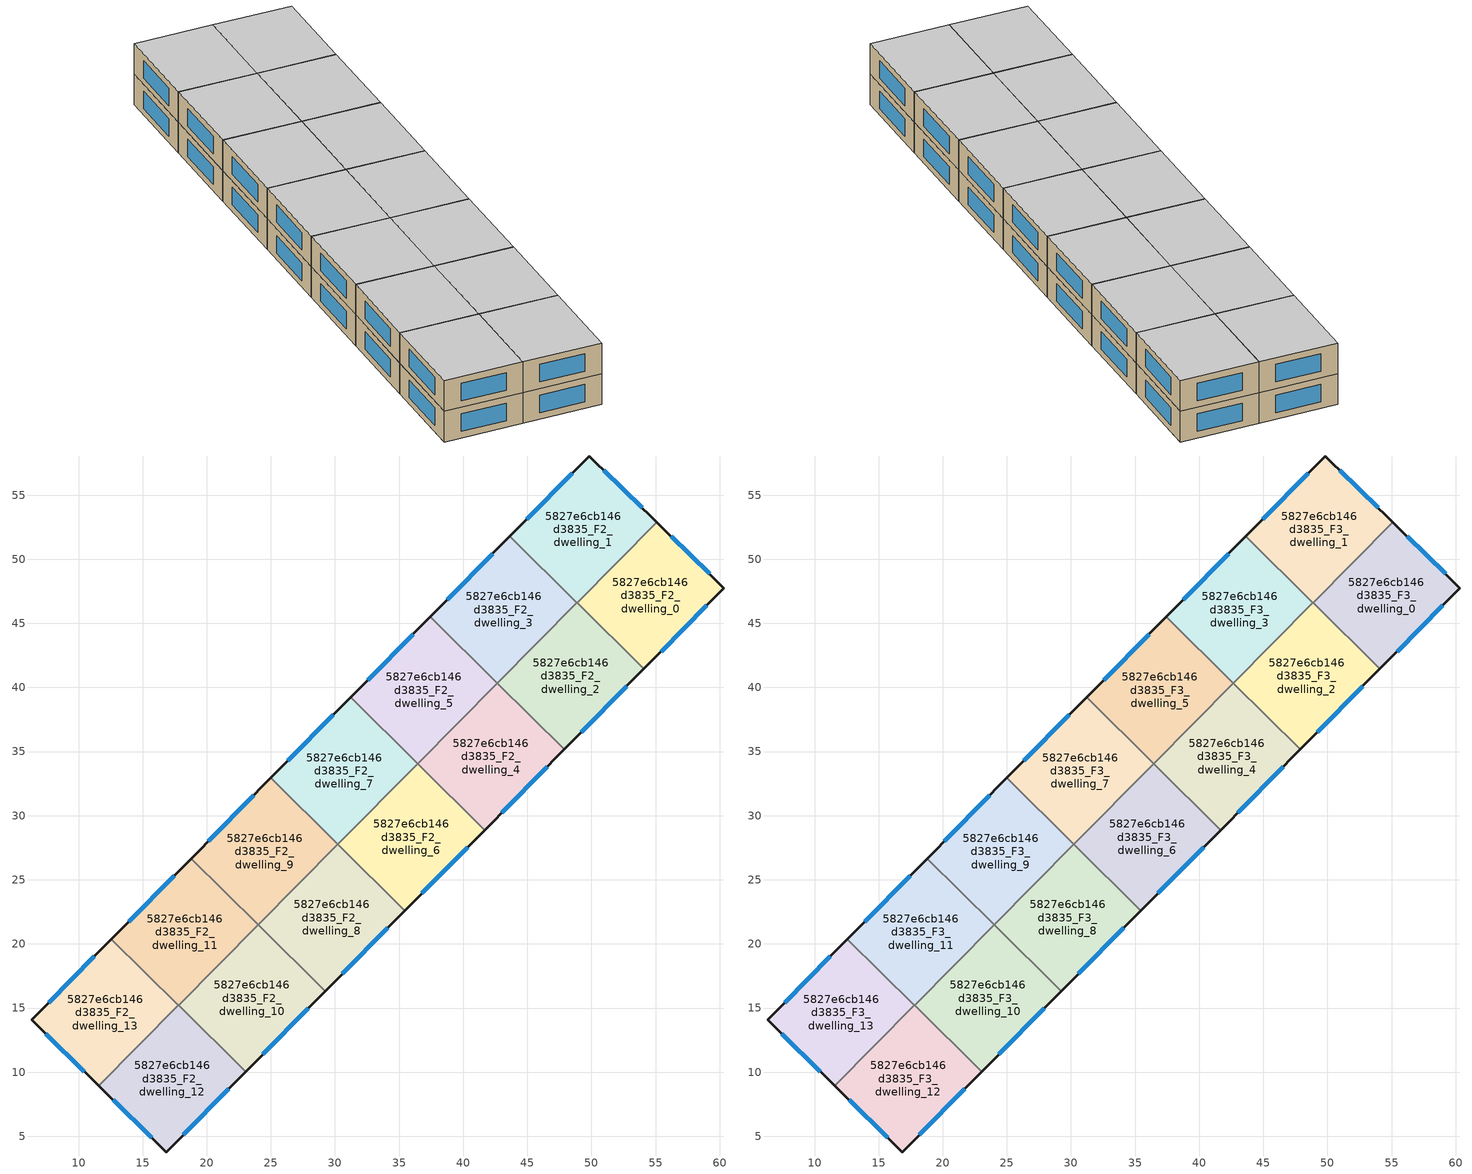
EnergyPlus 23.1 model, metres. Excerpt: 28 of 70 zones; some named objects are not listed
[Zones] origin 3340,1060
5827e6cb146d3835_F2_dwelling_0
 floor to 5827e6cb146d3835_F1_dwelling_0 (EU_floor_Construction): 60.33,47.75 54.09,41.45 48.88,46.61 55.09,52.89 z6
 wall outside (EU_wall_Construction): 54.09,41.45 60.33,47.75 55.09,52.89 z6:9
 wall to 5827e6cb146d3835_F2_dwelling_1 (EU_wall_Construction): 55.09,52.89 48.88,46.61 z6:9
 wall to 5827e6cb146d3835_F2_dwelling_2 (EU_wall_Construction): 48.88,46.61 54.09,41.45 z6:9
 window (EU_Window_Construction): 59.21,48.85 56.22,51.79 / 55.43,42.8 59,46.4 z6.64:8.36
5827e6cb146d3835_F2_dwelling_1
 floor to 5827e6cb146d3835_F1_dwelling_1 (EU_floor_Construction): 55.09,52.89 48.88,46.61 43.64,51.79 49.84,58.05 z6
 wall outside (EU_wall_Construction): 55.09,52.89 49.84,58.05 43.64,51.79 z6:9
 wall to 5827e6cb146d3835_F2_dwelling_3 (EU_wall_Construction): 43.64,51.79 48.87,46.62 z6:9
 wall to 5827e6cb146d3835_F2_dwelling_2 (EU_wall_Construction): 48.87,46.62 48.88,46.61 z6:9
 window (EU_Window_Construction): 53.97,54 50.97,56.94 / 48.51,56.71 44.97,53.13 z6.64:8.36
5827e6cb146d3835_F2_dwelling_10
 floor to 5827e6cb146d3835_F1_dwelling_10 (EU_floor_Construction): 29.24,16.32 23.03,10.04 17.8,15.21 24.01,21.49 z6
 wall outside (EU_wall_Construction): 23.03,10.04 29.24,16.32 z6:9
 wall to 5827e6cb146d3835_F2_dwelling_11 (EU_wall_Construction): 24.01,21.49 17.8,15.21 z6:9
 wall to 5827e6cb146d3835_F2_dwelling_8 (EU_wall_Construction): 29.24,16.32 24.01,21.49 z6:9
 wall to 5827e6cb146d3835_F2_dwelling_12 (EU_wall_Construction): 17.8,15.21 23.03,10.04 z6:9
 window (EU_Window_Construction): 24.36,11.38 27.91,14.97 z6.64:8.36
5827e6cb146d3835_F2_dwelling_11
 floor to 5827e6cb146d3835_F1_dwelling_11 (EU_floor_Construction): 24.01,21.49 17.8,15.21 12.57,20.38 18.78,26.66 z6
 wall outside (EU_wall_Construction): 18.78,26.66 12.57,20.38 z6:9
 wall to 5827e6cb146d3835_F2_dwelling_9 (EU_wall_Construction): 24.01,21.49 18.78,26.66 z6:9
 wall to 5827e6cb146d3835_F2_dwelling_13 (EU_wall_Construction): 12.57,20.38 17.79,15.22 z6:9
 wall to 5827e6cb146d3835_F2_dwelling_12 (EU_wall_Construction): 17.79,15.22 17.8,15.21 z6:9
 window (EU_Window_Construction): 17.45,25.32 13.9,21.73 z6.64:8.36
5827e6cb146d3835_F2_dwelling_12
 floor to 5827e6cb146d3835_F1_dwelling_12 (EU_floor_Construction): 23.03,10.04 16.83,3.78 11.58,8.94 17.79,15.22 z6
 wall outside (EU_wall_Construction): 11.58,8.94 16.83,3.78 23.03,10.04 z6:9
 wall to 5827e6cb146d3835_F2_dwelling_13 (EU_wall_Construction): 17.79,15.22 11.58,8.94 z6:9
 window (EU_Window_Construction): 18.16,5.12 21.7,8.7 / 12.7,7.83 15.7,4.88 z6.64:8.36
5827e6cb146d3835_F2_dwelling_13
 floor to 5827e6cb146d3835_F1_dwelling_13 (EU_floor_Construction): 17.79,15.22 11.58,8.94 6.34,14.08 12.57,20.38 z6
 wall outside (EU_wall_Construction): 12.57,20.38 6.34,14.08 11.58,8.94 z6:9
 window (EU_Window_Construction): 7.46,12.98 10.46,10.04 / 11.24,19.03 7.67,15.43 z6.64:8.36
5827e6cb146d3835_F2_dwelling_2
 floor to 5827e6cb146d3835_F1_dwelling_2 (EU_floor_Construction): 54.09,41.45 47.88,35.17 42.66,40.33 48.87,46.62 z6
 wall outside (EU_wall_Construction): 47.88,35.17 54.09,41.45 z6:9
 wall to 5827e6cb146d3835_F2_dwelling_3 (EU_wall_Construction): 48.87,46.62 42.66,40.33 z6:9
 wall to 5827e6cb146d3835_F2_dwelling_4 (EU_wall_Construction): 42.66,40.33 47.88,35.17 z6:9
 window (EU_Window_Construction): 49.21,36.51 52.76,40.1 z6.64:8.36
5827e6cb146d3835_F2_dwelling_3
 floor to 5827e6cb146d3835_F1_dwelling_3 (EU_floor_Construction): 48.87,46.62 42.66,40.33 37.43,45.5 43.64,51.79 z6
 wall outside (EU_wall_Construction): 43.64,51.79 37.43,45.5 z6:9
 wall to 5827e6cb146d3835_F2_dwelling_5 (EU_wall_Construction): 37.43,45.5 42.65,40.34 z6:9
 window (EU_Window_Construction): 42.31,50.44 38.76,46.85 z6.64:8.36
5827e6cb146d3835_F2_dwelling_4
 floor to 5827e6cb146d3835_F1_dwelling_4 (EU_floor_Construction): 47.88,35.17 41.67,28.88 36.44,34.05 42.65,40.33 z6
 wall outside (EU_wall_Construction): 41.67,28.88 47.88,35.17 z6:9
 wall to 5827e6cb146d3835_F2_dwelling_6 (EU_wall_Construction): 36.44,34.05 41.67,28.88 z6:9
 wall to 5827e6cb146d3835_F2_dwelling_5 (EU_wall_Construction): 42.65,40.33 36.44,34.05 z6:9
 window (EU_Window_Construction): 43,30.23 46.55,33.82 z6.64:8.36
5827e6cb146d3835_F2_dwelling_5
 floor to 5827e6cb146d3835_F1_dwelling_5 (EU_floor_Construction): 42.65,40.33 36.44,34.05 31.21,39.22 37.43,45.5 z6
 wall outside (EU_wall_Construction): 37.43,45.5 31.21,39.22 z6:9
 wall to 5827e6cb146d3835_F2_dwelling_7 (EU_wall_Construction): 31.21,39.22 36.44,34.05 z6:9
 window (EU_Window_Construction): 36.1,44.16 32.54,40.57 z6.64:8.36
5827e6cb146d3835_F2_dwelling_6
 floor to 5827e6cb146d3835_F1_dwelling_6 (EU_floor_Construction): 41.67,28.88 35.45,22.6 30.22,27.77 36.44,34.05 z6
 wall outside (EU_wall_Construction): 35.45,22.6 41.67,28.88 z6:9
 wall to 5827e6cb146d3835_F2_dwelling_7 (EU_wall_Construction): 36.44,34.05 30.22,27.77 z6:9
 wall to 5827e6cb146d3835_F2_dwelling_8 (EU_wall_Construction): 30.22,27.77 35.45,22.6 z6:9
 window (EU_Window_Construction): 36.78,23.95 40.34,27.54 z6.64:8.36
5827e6cb146d3835_F2_dwelling_7
 floor to 5827e6cb146d3835_F1_dwelling_7 (EU_floor_Construction): 36.44,34.05 30.22,27.77 25,32.94 31.21,39.22 z6
 wall outside (EU_wall_Construction): 31.21,39.22 25,32.94 z6:9
 wall to 5827e6cb146d3835_F2_dwelling_9 (EU_wall_Construction): 25,32.94 30.22,27.77 z6:9
 window (EU_Window_Construction): 29.88,37.88 26.33,34.29 z6.64:8.36
5827e6cb146d3835_F2_dwelling_8
 floor to 5827e6cb146d3835_F1_dwelling_8 (EU_floor_Construction): 35.45,22.6 29.24,16.32 24.01,21.49 30.22,27.77 z6
 wall outside (EU_wall_Construction): 29.24,16.32 35.45,22.6 z6:9
 wall to 5827e6cb146d3835_F2_dwelling_9 (EU_wall_Construction): 30.22,27.77 24.01,21.49 z6:9
 window (EU_Window_Construction): 30.57,17.67 34.12,21.26 z6.64:8.36
5827e6cb146d3835_F2_dwelling_9
 floor to 5827e6cb146d3835_F1_dwelling_9 (EU_floor_Construction): 30.22,27.77 24.01,21.49 18.78,26.66 25,32.94 z6
 wall outside (EU_wall_Construction): 25,32.94 18.78,26.66 z6:9
 window (EU_Window_Construction): 23.67,31.6 20.11,28.01 z6.64:8.36
5827e6cb146d3835_F3_dwelling_0
 floor to 5827e6cb146d3835_F2_dwelling_0 (EU_floor_Construction): 60.33,47.75 54.09,41.45 48.88,46.61 55.09,52.89 z9
 wall outside (EU_wall_Construction): 54.09,41.45 60.33,47.75 55.09,52.89 z9:12
 wall to 5827e6cb146d3835_F3_dwelling_1 (EU_wall_Construction): 55.09,52.89 48.88,46.61 z9:12
 wall to 5827e6cb146d3835_F3_dwelling_2 (EU_wall_Construction): 48.88,46.61 54.09,41.45 z9:12
 window (EU_Window_Construction): 59.21,48.85 56.22,51.79 / 55.43,42.8 59,46.4 z9.64:11.36
 ceiling to 5827e6cb146d3835_F4_dwelling_0 (EU_floor_Construction): 54.09,41.45 60.33,47.75 55.09,52.89 48.88,46.61 z12
5827e6cb146d3835_F3_dwelling_1
 floor to 5827e6cb146d3835_F2_dwelling_1 (EU_floor_Construction): 55.09,52.89 48.88,46.61 43.64,51.79 49.84,58.05 z9
 wall outside (EU_wall_Construction): 55.09,52.89 49.84,58.05 43.64,51.79 z9:12
 wall to 5827e6cb146d3835_F3_dwelling_3 (EU_wall_Construction): 43.64,51.79 48.87,46.62 z9:12
 wall to 5827e6cb146d3835_F3_dwelling_2 (EU_wall_Construction): 48.87,46.62 48.88,46.61 z9:12
 window (EU_Window_Construction): 53.97,54 50.97,56.94 / 48.51,56.71 44.97,53.13 z9.64:11.36
 ceiling to 5827e6cb146d3835_F4_dwelling_1 (EU_floor_Construction): 48.88,46.61 55.09,52.89 49.84,58.05 43.64,51.79 z12
5827e6cb146d3835_F3_dwelling_10
 floor to 5827e6cb146d3835_F2_dwelling_10 (EU_floor_Construction): 29.24,16.32 23.03,10.04 17.8,15.21 24.01,21.49 z9
 wall outside (EU_wall_Construction): 23.03,10.04 29.24,16.32 z9:12
 wall to 5827e6cb146d3835_F3_dwelling_11 (EU_wall_Construction): 24.01,21.49 17.8,15.21 z9:12
 wall to 5827e6cb146d3835_F3_dwelling_8 (EU_wall_Construction): 29.24,16.32 24.01,21.49 z9:12
 wall to 5827e6cb146d3835_F3_dwelling_12 (EU_wall_Construction): 17.8,15.21 23.03,10.04 z9:12
 window (EU_Window_Construction): 24.36,11.38 27.91,14.97 z9.64:11.36
 ceiling to 5827e6cb146d3835_F4_dwelling_10 (EU_floor_Construction): 23.03,10.04 29.24,16.32 24.01,21.49 17.8,15.21 z12
5827e6cb146d3835_F3_dwelling_11
 floor to 5827e6cb146d3835_F2_dwelling_11 (EU_floor_Construction): 24.01,21.49 17.8,15.21 12.57,20.38 18.78,26.66 z9
 wall outside (EU_wall_Construction): 18.78,26.66 12.57,20.38 z9:12
 wall to 5827e6cb146d3835_F3_dwelling_9 (EU_wall_Construction): 24.01,21.49 18.78,26.66 z9:12
 wall to 5827e6cb146d3835_F3_dwelling_13 (EU_wall_Construction): 12.57,20.38 17.79,15.22 z9:12
 wall to 5827e6cb146d3835_F3_dwelling_12 (EU_wall_Construction): 17.79,15.22 17.8,15.21 z9:12
 window (EU_Window_Construction): 17.45,25.32 13.9,21.73 z9.64:11.36
 ceiling to 5827e6cb146d3835_F4_dwelling_11 (EU_floor_Construction): 17.8,15.21 24.01,21.49 18.78,26.66 12.57,20.38 z12
5827e6cb146d3835_F3_dwelling_12
 floor to 5827e6cb146d3835_F2_dwelling_12 (EU_floor_Construction): 23.03,10.04 16.83,3.78 11.58,8.94 17.79,15.22 z9
 wall outside (EU_wall_Construction): 11.58,8.94 16.83,3.78 23.03,10.04 z9:12
 wall to 5827e6cb146d3835_F3_dwelling_13 (EU_wall_Construction): 17.79,15.22 11.58,8.94 z9:12
 window (EU_Window_Construction): 18.16,5.12 21.7,8.7 / 12.7,7.83 15.7,4.88 z9.64:11.36
 ceiling to 5827e6cb146d3835_F4_dwelling_12 (EU_floor_Construction): 16.83,3.78 23.03,10.04 17.79,15.22 11.58,8.94 z12
5827e6cb146d3835_F3_dwelling_13
 floor to 5827e6cb146d3835_F2_dwelling_13 (EU_floor_Construction): 17.79,15.22 11.58,8.94 6.34,14.08 12.57,20.38 z9
 wall outside (EU_wall_Construction): 12.57,20.38 6.34,14.08 11.58,8.94 z9:12
 window (EU_Window_Construction): 7.46,12.98 10.46,10.04 / 11.24,19.03 7.67,15.43 z9.64:11.36
 ceiling to 5827e6cb146d3835_F4_dwelling_13 (EU_floor_Construction): 11.58,8.94 17.79,15.22 12.57,20.38 6.34,14.08 z12
5827e6cb146d3835_F3_dwelling_2
 floor to 5827e6cb146d3835_F2_dwelling_2 (EU_floor_Construction): 54.09,41.45 47.88,35.17 42.66,40.33 48.87,46.62 z9
 wall outside (EU_wall_Construction): 47.88,35.17 54.09,41.45 z9:12
 wall to 5827e6cb146d3835_F3_dwelling_3 (EU_wall_Construction): 48.87,46.62 42.66,40.33 z9:12
 wall to 5827e6cb146d3835_F3_dwelling_4 (EU_wall_Construction): 42.66,40.33 47.88,35.17 z9:12
 window (EU_Window_Construction): 49.21,36.51 52.76,40.1 z9.64:11.36
 ceiling to 5827e6cb146d3835_F4_dwelling_2 (EU_floor_Construction): 47.88,35.17 54.09,41.45 48.87,46.62 42.66,40.33 z12
5827e6cb146d3835_F3_dwelling_3
 floor to 5827e6cb146d3835_F2_dwelling_3 (EU_floor_Construction): 48.87,46.62 42.66,40.33 37.43,45.5 43.64,51.79 z9
 wall outside (EU_wall_Construction): 43.64,51.79 37.43,45.5 z9:12
 wall to 5827e6cb146d3835_F3_dwelling_5 (EU_wall_Construction): 37.43,45.5 42.65,40.34 z9:12
 window (EU_Window_Construction): 42.31,50.44 38.76,46.85 z9.64:11.36
 ceiling to 5827e6cb146d3835_F4_dwelling_3 (EU_floor_Construction): 42.66,40.33 48.87,46.62 43.64,51.79 37.43,45.5 z12
5827e6cb146d3835_F3_dwelling_4
 floor to 5827e6cb146d3835_F2_dwelling_4 (EU_floor_Construction): 47.88,35.17 41.67,28.88 36.44,34.05 42.65,40.33 z9
 wall outside (EU_wall_Construction): 41.67,28.88 47.88,35.17 z9:12
 wall to 5827e6cb146d3835_F3_dwelling_6 (EU_wall_Construction): 36.44,34.05 41.67,28.88 z9:12
 wall to 5827e6cb146d3835_F3_dwelling_5 (EU_wall_Construction): 42.65,40.33 36.44,34.05 z9:12
 window (EU_Window_Construction): 43,30.23 46.55,33.82 z9.64:11.36
 ceiling to 5827e6cb146d3835_F4_dwelling_4 (EU_floor_Construction): 41.67,28.88 47.88,35.17 42.65,40.33 36.44,34.05 z12
5827e6cb146d3835_F3_dwelling_5
 floor to 5827e6cb146d3835_F2_dwelling_5 (EU_floor_Construction): 42.65,40.33 36.44,34.05 31.21,39.22 37.43,45.5 z9
 wall outside (EU_wall_Construction): 37.43,45.5 31.21,39.22 z9:12
 wall to 5827e6cb146d3835_F3_dwelling_7 (EU_wall_Construction): 31.21,39.22 36.44,34.05 z9:12
 window (EU_Window_Construction): 36.1,44.16 32.54,40.57 z9.64:11.36
 ceiling to 5827e6cb146d3835_F4_dwelling_5 (EU_floor_Construction): 36.44,34.05 42.65,40.33 37.43,45.5 31.21,39.22 z12
5827e6cb146d3835_F3_dwelling_6
 floor to 5827e6cb146d3835_F2_dwelling_6 (EU_floor_Construction): 41.67,28.88 35.45,22.6 30.22,27.77 36.44,34.05 z9
 wall outside (EU_wall_Construction): 35.45,22.6 41.67,28.88 z9:12
 wall to 5827e6cb146d3835_F3_dwelling_7 (EU_wall_Construction): 36.44,34.05 30.22,27.77 z9:12
 wall to 5827e6cb146d3835_F3_dwelling_8 (EU_wall_Construction): 30.22,27.77 35.45,22.6 z9:12
 window (EU_Window_Construction): 36.78,23.95 40.34,27.54 z9.64:11.36
 ceiling to 5827e6cb146d3835_F4_dwelling_6 (EU_floor_Construction): 35.45,22.6 41.67,28.88 36.44,34.05 30.22,27.77 z12
5827e6cb146d3835_F3_dwelling_7
 floor to 5827e6cb146d3835_F2_dwelling_7 (EU_floor_Construction): 36.44,34.05 30.22,27.77 25,32.94 31.21,39.22 z9
 wall outside (EU_wall_Construction): 31.21,39.22 25,32.94 z9:12
 wall to 5827e6cb146d3835_F3_dwelling_9 (EU_wall_Construction): 25,32.94 30.22,27.77 z9:12
 window (EU_Window_Construction): 29.88,37.88 26.33,34.29 z9.64:11.36
 ceiling to 5827e6cb146d3835_F4_dwelling_7 (EU_floor_Construction): 30.22,27.77 36.44,34.05 31.21,39.22 25,32.94 z12
5827e6cb146d3835_F3_dwelling_8
 floor to 5827e6cb146d3835_F2_dwelling_8 (EU_floor_Construction): 35.45,22.6 29.24,16.32 24.01,21.49 30.22,27.77 z9
 wall outside (EU_wall_Construction): 29.24,16.32 35.45,22.6 z9:12
 wall to 5827e6cb146d3835_F3_dwelling_9 (EU_wall_Construction): 30.22,27.77 24.01,21.49 z9:12
 window (EU_Window_Construction): 30.57,17.67 34.12,21.26 z9.64:11.36
 ceiling to 5827e6cb146d3835_F4_dwelling_8 (EU_floor_Construction): 29.24,16.32 35.45,22.6 30.22,27.77 24.01,21.49 z12
5827e6cb146d3835_F3_dwelling_9
 floor to 5827e6cb146d3835_F2_dwelling_9 (EU_floor_Construction): 30.22,27.77 24.01,21.49 18.78,26.66 25,32.94 z9
 wall outside (EU_wall_Construction): 25,32.94 18.78,26.66 z9:12
 window (EU_Window_Construction): 23.67,31.6 20.11,28.01 z9.64:11.36
 ceiling to 5827e6cb146d3835_F4_dwelling_9 (EU_floor_Construction): 24.01,21.49 30.22,27.77 25,32.94 18.78,26.66 z12
[Building]
EU S2 Campaign: North Axis=0; Terrain=City; Solar Distribution=FullExterior
[Site:Location]
Yerevan-Zvartnots.Intl.AP: Latitude=40.15; Longitude=44.383; Time Zone=4; Elevation=854
[SizingPeriod:WeatherFileDays]
AnnualSizingPeriod: Begin Month=1; Begin Day of Month=1; End Month=12; End Day of Month=31; Day of Week for Start Day=Monday; Use Weather File Daylight Saving Period=No; Use Weather File Rain and Snow Indicators=No
[MATERIAL]
EU_InternalMass_Material: Roughness=MediumRough; Thickness=0.1; Conductivity=1; Density=1800; Specific Heat=900; Thermal Absorptance=0.9; Solar Absorptance=0.7; Visible Absorptance=0.7
[MATERIAL:NOMASS] Roughness=MediumRough; Thermal Absorptance=0.9; Solar Absorptance=0.7; Visible Absorptance=0.7
Name | Thermal Resistance
EU_wall_NoMass | 1.05043
EU_floor_NoMass | 0.478065
[WINDOWMATERIAL:SIMPLEGLAZINGSYSTEM]
EU_Window_SimpleGlazing: UFactor=2.5566; Solar Heat Gain Coefficient=0.75; Visible Transmittance=0.75
[CONSTRUCTION]
EU_wall_Construction: EU_wall_NoMass
EU_floor_Construction: EU_floor_NoMass
EU_Window_Construction: EU_Window_SimpleGlazing
EU_InternalMass_Construction: EU_InternalMass_Material
[ZONE] Type=1; Multiplier=1; Ceiling Height=autocalculate; Floor Area=autocalculate; Part of Total Floor Area=Yes
Name | Volume
5827e6cb146d3835_F2_dwelling_0; 5827e6cb146d3835_F3_dwelling_0 | 194.872
5827e6cb146d3835_F2_dwelling_1; 5827e6cb146d3835_F3_dwelling_1 | 194.87
5827e6cb146d3835_F2_dwelling_10; 5827e6cb146d3835_F3_dwelling_10 | 194.873
5827e6cb146d3835_F2_dwelling_11; 5827e6cb146d3835_F3_dwelling_11 | 194.892
5827e6cb146d3835_F2_dwelling_12; 5827e6cb146d3835_F3_dwelling_12; 5827e6cb146d3835_F2_dwelling_13; 5827e6cb146d3835_F3_dwelling_13 | 194.878
5827e6cb146d3835_F2_dwelling_2; 5827e6cb146d3835_F3_dwelling_2 | 194.862
5827e6cb146d3835_F2_dwelling_3; 5827e6cb146d3835_F3_dwelling_3 | 194.9
5827e6cb146d3835_F2_dwelling_4; 5827e6cb146d3835_F3_dwelling_4 | 194.867
5827e6cb146d3835_F2_dwelling_5; 5827e6cb146d3835_F3_dwelling_5; 5827e6cb146d3835_F2_dwelling_6; 5827e6cb146d3835_F3_dwelling_6 | 194.885
5827e6cb146d3835_F2_dwelling_7; 5827e6cb146d3835_F3_dwelling_7 | 194.905
5827e6cb146d3835_F2_dwelling_8; 5827e6cb146d3835_F3_dwelling_8 | 194.871
5827e6cb146d3835_F2_dwelling_9; 5827e6cb146d3835_F3_dwelling_9 | 194.89
[INTERNALMASS] Construction=EU_InternalMass_Construction
Name | Zone or ZoneList | Surface Area
5827e6cb146d3835_F2_dwelling_0_EU_InternalMass | 5827e6cb146d3835_F2_dwelling_0 | 64.9571
5827e6cb146d3835_F2_dwelling_1_EU_InternalMass | 5827e6cb146d3835_F2_dwelling_1 | 64.9565
5827e6cb146d3835_F2_dwelling_2_EU_InternalMass | 5827e6cb146d3835_F2_dwelling_2 | 64.954
5827e6cb146d3835_F2_dwelling_3_EU_InternalMass | 5827e6cb146d3835_F2_dwelling_3 | 64.9665
5827e6cb146d3835_F2_dwelling_4_EU_InternalMass | 5827e6cb146d3835_F2_dwelling_4 | 64.9541
5827e6cb146d3835_F2_dwelling_5_EU_InternalMass | 5827e6cb146d3835_F2_dwelling_5 | 64.9603
5827e6cb146d3835_F2_dwelling_6_EU_InternalMass | 5827e6cb146d3835_F2_dwelling_6 | 64.9624
5827e6cb146d3835_F2_dwelling_7_EU_InternalMass | 5827e6cb146d3835_F2_dwelling_7 | 64.9592
5827e6cb146d3835_F2_dwelling_8_EU_InternalMass | 5827e6cb146d3835_F2_dwelling_8 | 64.9587
5827e6cb146d3835_F2_dwelling_9_EU_InternalMass | 5827e6cb146d3835_F2_dwelling_9 | 64.9619
5827e6cb146d3835_F2_dwelling_10_EU_InternalMass | 5827e6cb146d3835_F2_dwelling_10 | 64.9577
5827e6cb146d3835_F2_dwelling_11_EU_InternalMass | 5827e6cb146d3835_F2_dwelling_11 | 64.9639
5827e6cb146d3835_F2_dwelling_12_EU_InternalMass | 5827e6cb146d3835_F2_dwelling_12 | 64.9621
5827e6cb146d3835_F2_dwelling_13_EU_InternalMass | 5827e6cb146d3835_F2_dwelling_13 | 64.9609
5827e6cb146d3835_F3_dwelling_0_EU_InternalMass | 5827e6cb146d3835_F3_dwelling_0 | 64.9571
5827e6cb146d3835_F3_dwelling_1_EU_InternalMass | 5827e6cb146d3835_F3_dwelling_1 | 64.9565
5827e6cb146d3835_F3_dwelling_2_EU_InternalMass | 5827e6cb146d3835_F3_dwelling_2 | 64.954
5827e6cb146d3835_F3_dwelling_3_EU_InternalMass | 5827e6cb146d3835_F3_dwelling_3 | 64.9665
5827e6cb146d3835_F3_dwelling_4_EU_InternalMass | 5827e6cb146d3835_F3_dwelling_4 | 64.9541
5827e6cb146d3835_F3_dwelling_5_EU_InternalMass | 5827e6cb146d3835_F3_dwelling_5 | 64.9603
5827e6cb146d3835_F3_dwelling_6_EU_InternalMass | 5827e6cb146d3835_F3_dwelling_6 | 64.9624
5827e6cb146d3835_F3_dwelling_7_EU_InternalMass | 5827e6cb146d3835_F3_dwelling_7 | 64.9592
5827e6cb146d3835_F3_dwelling_8_EU_InternalMass | 5827e6cb146d3835_F3_dwelling_8 | 64.9587
5827e6cb146d3835_F3_dwelling_9_EU_InternalMass | 5827e6cb146d3835_F3_dwelling_9 | 64.9619
5827e6cb146d3835_F3_dwelling_10_EU_InternalMass | 5827e6cb146d3835_F3_dwelling_10 | 64.9577
5827e6cb146d3835_F3_dwelling_11_EU_InternalMass | 5827e6cb146d3835_F3_dwelling_11 | 64.9639
5827e6cb146d3835_F3_dwelling_12_EU_InternalMass | 5827e6cb146d3835_F3_dwelling_12 | 64.9621
5827e6cb146d3835_F3_dwelling_13_EU_InternalMass | 5827e6cb146d3835_F3_dwelling_13 | 64.9609
[OTHEREQUIPMENT] Fuel Type=Electricity; Design Level Calculation Method=Watts/Area; Power per Zone Floor Area=1; Fraction Latent=0; Fraction Radiant=0; Fraction Lost=0; Carbon Dioxide Generation Rate=0; EndUse Subcategory=EU_Step8_InternalGains
Name | Zone or ZoneList or Space or SpaceList | Schedule
EU_Step8_InternalGain_5827e6cb146d3835_F2_dwelling_0_f000 | 5827e6cb146d3835_F2_dwelling_0 | EU_Step8_GainSchedule_5827e6cb146d3835_F2_dwelling_0_f000
EU_Step8_InternalGain_5827e6cb146d3835_F2_dwelling_1_f000 | 5827e6cb146d3835_F2_dwelling_1 | EU_Step8_GainSchedule_5827e6cb146d3835_F2_dwelling_1_f000
EU_Step8_InternalGain_5827e6cb146d3835_F2_dwelling_2_f000 | 5827e6cb146d3835_F2_dwelling_2 | EU_Step8_GainSchedule_5827e6cb146d3835_F2_dwelling_2_f000
EU_Step8_InternalGain_5827e6cb146d3835_F2_dwelling_3_f000 | 5827e6cb146d3835_F2_dwelling_3 | EU_Step8_GainSchedule_5827e6cb146d3835_F2_dwelling_3_f000
EU_Step8_InternalGain_5827e6cb146d3835_F2_dwelling_4_f000 | 5827e6cb146d3835_F2_dwelling_4 | EU_Step8_GainSchedule_5827e6cb146d3835_F2_dwelling_4_f000
EU_Step8_InternalGain_5827e6cb146d3835_F2_dwelling_5_f000 | 5827e6cb146d3835_F2_dwelling_5 | EU_Step8_GainSchedule_5827e6cb146d3835_F2_dwelling_5_f000
EU_Step8_InternalGain_5827e6cb146d3835_F2_dwelling_6_f000 | 5827e6cb146d3835_F2_dwelling_6 | EU_Step8_GainSchedule_5827e6cb146d3835_F2_dwelling_6_f000
EU_Step8_InternalGain_5827e6cb146d3835_F2_dwelling_7_f000 | 5827e6cb146d3835_F2_dwelling_7 | EU_Step8_GainSchedule_5827e6cb146d3835_F2_dwelling_7_f000
EU_Step8_InternalGain_5827e6cb146d3835_F2_dwelling_8_f000 | 5827e6cb146d3835_F2_dwelling_8 | EU_Step8_GainSchedule_5827e6cb146d3835_F2_dwelling_8_f000
EU_Step8_InternalGain_5827e6cb146d3835_F2_dwelling_9_f000 | 5827e6cb146d3835_F2_dwelling_9 | EU_Step8_GainSchedule_5827e6cb146d3835_F2_dwelling_9_f000
EU_Step8_InternalGain_5827e6cb146d3835_F2_dwelling_10_f000 | 5827e6cb146d3835_F2_dwelling_10 | EU_Step8_GainSchedule_5827e6cb146d3835_F2_dwelling_10_f000
EU_Step8_InternalGain_5827e6cb146d3835_F2_dwelling_11_f000 | 5827e6cb146d3835_F2_dwelling_11 | EU_Step8_GainSchedule_5827e6cb146d3835_F2_dwelling_11_f000
EU_Step8_InternalGain_5827e6cb146d3835_F2_dwelling_12_f000 | 5827e6cb146d3835_F2_dwelling_12 | EU_Step8_GainSchedule_5827e6cb146d3835_F2_dwelling_12_f000
EU_Step8_InternalGain_5827e6cb146d3835_F2_dwelling_13_f000 | 5827e6cb146d3835_F2_dwelling_13 | EU_Step8_GainSchedule_5827e6cb146d3835_F2_dwelling_13_f000
EU_Step8_InternalGain_5827e6cb146d3835_F3_dwelling_0_f000 | 5827e6cb146d3835_F3_dwelling_0 | EU_Step8_GainSchedule_5827e6cb146d3835_F3_dwelling_0_f000
EU_Step8_InternalGain_5827e6cb146d3835_F3_dwelling_1_f000 | 5827e6cb146d3835_F3_dwelling_1 | EU_Step8_GainSchedule_5827e6cb146d3835_F3_dwelling_1_f000
EU_Step8_InternalGain_5827e6cb146d3835_F3_dwelling_2_f000 | 5827e6cb146d3835_F3_dwelling_2 | EU_Step8_GainSchedule_5827e6cb146d3835_F3_dwelling_2_f000
EU_Step8_InternalGain_5827e6cb146d3835_F3_dwelling_3_f000 | 5827e6cb146d3835_F3_dwelling_3 | EU_Step8_GainSchedule_5827e6cb146d3835_F3_dwelling_3_f000
EU_Step8_InternalGain_5827e6cb146d3835_F3_dwelling_4_f000 | 5827e6cb146d3835_F3_dwelling_4 | EU_Step8_GainSchedule_5827e6cb146d3835_F3_dwelling_4_f000
EU_Step8_InternalGain_5827e6cb146d3835_F3_dwelling_5_f000 | 5827e6cb146d3835_F3_dwelling_5 | EU_Step8_GainSchedule_5827e6cb146d3835_F3_dwelling_5_f000
EU_Step8_InternalGain_5827e6cb146d3835_F3_dwelling_6_f000 | 5827e6cb146d3835_F3_dwelling_6 | EU_Step8_GainSchedule_5827e6cb146d3835_F3_dwelling_6_f000
EU_Step8_InternalGain_5827e6cb146d3835_F3_dwelling_7_f000 | 5827e6cb146d3835_F3_dwelling_7 | EU_Step8_GainSchedule_5827e6cb146d3835_F3_dwelling_7_f000
EU_Step8_InternalGain_5827e6cb146d3835_F3_dwelling_8_f000 | 5827e6cb146d3835_F3_dwelling_8 | EU_Step8_GainSchedule_5827e6cb146d3835_F3_dwelling_8_f000
EU_Step8_InternalGain_5827e6cb146d3835_F3_dwelling_9_f000 | 5827e6cb146d3835_F3_dwelling_9 | EU_Step8_GainSchedule_5827e6cb146d3835_F3_dwelling_9_f000
EU_Step8_InternalGain_5827e6cb146d3835_F3_dwelling_10_f000 | 5827e6cb146d3835_F3_dwelling_10 | EU_Step8_GainSchedule_5827e6cb146d3835_F3_dwelling_10_f000
EU_Step8_InternalGain_5827e6cb146d3835_F3_dwelling_11_f000 | 5827e6cb146d3835_F3_dwelling_11 | EU_Step8_GainSchedule_5827e6cb146d3835_F3_dwelling_11_f000
EU_Step8_InternalGain_5827e6cb146d3835_F3_dwelling_12_f000 | 5827e6cb146d3835_F3_dwelling_12 | EU_Step8_GainSchedule_5827e6cb146d3835_F3_dwelling_12_f000
EU_Step8_InternalGain_5827e6cb146d3835_F3_dwelling_13_f000 | 5827e6cb146d3835_F3_dwelling_13 | EU_Step8_GainSchedule_5827e6cb146d3835_F3_dwelling_13_f000
[ZONEVENTILATION:DESIGNFLOWRATE] Schedule=EU_AlwaysOn; Design Flow Rate Calculation Method=AirChanges/Hour; Air Changes per Hour=0.557805; Ventilation Type=Natural; Fan Pressure Rise=0; Fan Total Efficiency=1; Constant Term Coefficient=1; Temperature Term Coefficient=0; Velocity Term Coefficient=0; Velocity Squared Term Coefficient=0; Minimum Indoor Temperature=-100; Maximum Indoor Temperature=100; Delta Temperature=-100; Minimum Outdoor Temperature=-100; Maximum Outdoor Temperature=100; Maximum Wind Speed=40
Name | Zone or ZoneList or Space or SpaceList
EU_ConstantAir_5827e6cb146d3835_F2_dwelling_0 | 5827e6cb146d3835_F2_dwelling_0
EU_ConstantAir_5827e6cb146d3835_F2_dwelling_1 | 5827e6cb146d3835_F2_dwelling_1
EU_ConstantAir_5827e6cb146d3835_F2_dwelling_2 | 5827e6cb146d3835_F2_dwelling_2
EU_ConstantAir_5827e6cb146d3835_F2_dwelling_3 | 5827e6cb146d3835_F2_dwelling_3
EU_ConstantAir_5827e6cb146d3835_F2_dwelling_4 | 5827e6cb146d3835_F2_dwelling_4
EU_ConstantAir_5827e6cb146d3835_F2_dwelling_5 | 5827e6cb146d3835_F2_dwelling_5
EU_ConstantAir_5827e6cb146d3835_F2_dwelling_6 | 5827e6cb146d3835_F2_dwelling_6
EU_ConstantAir_5827e6cb146d3835_F2_dwelling_7 | 5827e6cb146d3835_F2_dwelling_7
EU_ConstantAir_5827e6cb146d3835_F2_dwelling_8 | 5827e6cb146d3835_F2_dwelling_8
EU_ConstantAir_5827e6cb146d3835_F2_dwelling_9 | 5827e6cb146d3835_F2_dwelling_9
EU_ConstantAir_5827e6cb146d3835_F2_dwelling_10 | 5827e6cb146d3835_F2_dwelling_10
EU_ConstantAir_5827e6cb146d3835_F2_dwelling_11 | 5827e6cb146d3835_F2_dwelling_11
EU_ConstantAir_5827e6cb146d3835_F2_dwelling_12 | 5827e6cb146d3835_F2_dwelling_12
EU_ConstantAir_5827e6cb146d3835_F2_dwelling_13 | 5827e6cb146d3835_F2_dwelling_13
EU_ConstantAir_5827e6cb146d3835_F3_dwelling_0 | 5827e6cb146d3835_F3_dwelling_0
EU_ConstantAir_5827e6cb146d3835_F3_dwelling_1 | 5827e6cb146d3835_F3_dwelling_1
EU_ConstantAir_5827e6cb146d3835_F3_dwelling_2 | 5827e6cb146d3835_F3_dwelling_2
EU_ConstantAir_5827e6cb146d3835_F3_dwelling_3 | 5827e6cb146d3835_F3_dwelling_3
EU_ConstantAir_5827e6cb146d3835_F3_dwelling_4 | 5827e6cb146d3835_F3_dwelling_4
EU_ConstantAir_5827e6cb146d3835_F3_dwelling_5 | 5827e6cb146d3835_F3_dwelling_5
EU_ConstantAir_5827e6cb146d3835_F3_dwelling_6 | 5827e6cb146d3835_F3_dwelling_6
EU_ConstantAir_5827e6cb146d3835_F3_dwelling_7 | 5827e6cb146d3835_F3_dwelling_7
EU_ConstantAir_5827e6cb146d3835_F3_dwelling_8 | 5827e6cb146d3835_F3_dwelling_8
EU_ConstantAir_5827e6cb146d3835_F3_dwelling_9 | 5827e6cb146d3835_F3_dwelling_9
EU_ConstantAir_5827e6cb146d3835_F3_dwelling_10 | 5827e6cb146d3835_F3_dwelling_10
EU_ConstantAir_5827e6cb146d3835_F3_dwelling_11 | 5827e6cb146d3835_F3_dwelling_11
EU_ConstantAir_5827e6cb146d3835_F3_dwelling_12 | 5827e6cb146d3835_F3_dwelling_12
EU_ConstantAir_5827e6cb146d3835_F3_dwelling_13 | 5827e6cb146d3835_F3_dwelling_13
[HVACTEMPLATE:ZONE:IDEALLOADSAIRSYSTEM] System Availability Schedule=EU_AlwaysOn; Maximum Heating Supply Air Temperature=50; Minimum Cooling Supply Air Temperature=13; Maximum Heating Supply Air Humidity Ratio=0.0156; Minimum Cooling Supply Air Humidity Ratio=0.0077; Heating Limit=NoLimit; Cooling Limit=NoLimit; Heating Availability Schedule=EU_AlwaysOn; Cooling Availability Schedule=EU_CoolingOff; Dehumidification Control Type=ConstantSensibleHeatRatio; Cooling Sensible Heat Ratio=0.7; Dehumidification Setpoint=60; Humidification Control Type=None; Humidification Setpoint=30; Outdoor Air Method=None; Outdoor Air Flow Rate per Person=0.00944; Outdoor Air Flow Rate per Zone Floor Area=0; Outdoor Air Flow Rate per Zone=0; Demand Controlled Ventilation Type=None; Outdoor Air Economizer Type=NoEconomizer; Heat Recovery Type=None; Sensible Heat Recovery Effectiveness=0.7; Latent Heat Recovery Effectiveness=0.65
Name | Template Thermostat
5827e6cb146d3835_F2_dwelling_0 | EU_HeatOnly_5827e6cb146d3835_F2_dwelling_0
5827e6cb146d3835_F2_dwelling_1 | EU_HeatOnly_5827e6cb146d3835_F2_dwelling_1
5827e6cb146d3835_F2_dwelling_2 | EU_HeatOnly_5827e6cb146d3835_F2_dwelling_2
5827e6cb146d3835_F2_dwelling_3 | EU_HeatOnly_5827e6cb146d3835_F2_dwelling_3
5827e6cb146d3835_F2_dwelling_4 | EU_HeatOnly_5827e6cb146d3835_F2_dwelling_4
5827e6cb146d3835_F2_dwelling_5 | EU_HeatOnly_5827e6cb146d3835_F2_dwelling_5
5827e6cb146d3835_F2_dwelling_6 | EU_HeatOnly_5827e6cb146d3835_F2_dwelling_6
5827e6cb146d3835_F2_dwelling_7 | EU_HeatOnly_5827e6cb146d3835_F2_dwelling_7
5827e6cb146d3835_F2_dwelling_8 | EU_HeatOnly_5827e6cb146d3835_F2_dwelling_8
5827e6cb146d3835_F2_dwelling_9 | EU_HeatOnly_5827e6cb146d3835_F2_dwelling_9
5827e6cb146d3835_F2_dwelling_10 | EU_HeatOnly_5827e6cb146d3835_F2_dwelling_10
5827e6cb146d3835_F2_dwelling_11 | EU_HeatOnly_5827e6cb146d3835_F2_dwelling_11
5827e6cb146d3835_F2_dwelling_12 | EU_HeatOnly_5827e6cb146d3835_F2_dwelling_12
5827e6cb146d3835_F2_dwelling_13 | EU_HeatOnly_5827e6cb146d3835_F2_dwelling_13
5827e6cb146d3835_F3_dwelling_0 | EU_HeatOnly_5827e6cb146d3835_F3_dwelling_0
5827e6cb146d3835_F3_dwelling_1 | EU_HeatOnly_5827e6cb146d3835_F3_dwelling_1
5827e6cb146d3835_F3_dwelling_2 | EU_HeatOnly_5827e6cb146d3835_F3_dwelling_2
5827e6cb146d3835_F3_dwelling_3 | EU_HeatOnly_5827e6cb146d3835_F3_dwelling_3
5827e6cb146d3835_F3_dwelling_4 | EU_HeatOnly_5827e6cb146d3835_F3_dwelling_4
5827e6cb146d3835_F3_dwelling_5 | EU_HeatOnly_5827e6cb146d3835_F3_dwelling_5
5827e6cb146d3835_F3_dwelling_6 | EU_HeatOnly_5827e6cb146d3835_F3_dwelling_6
5827e6cb146d3835_F3_dwelling_7 | EU_HeatOnly_5827e6cb146d3835_F3_dwelling_7
5827e6cb146d3835_F3_dwelling_8 | EU_HeatOnly_5827e6cb146d3835_F3_dwelling_8
5827e6cb146d3835_F3_dwelling_9 | EU_HeatOnly_5827e6cb146d3835_F3_dwelling_9
5827e6cb146d3835_F3_dwelling_10 | EU_HeatOnly_5827e6cb146d3835_F3_dwelling_10
5827e6cb146d3835_F3_dwelling_11 | EU_HeatOnly_5827e6cb146d3835_F3_dwelling_11
5827e6cb146d3835_F3_dwelling_12 | EU_HeatOnly_5827e6cb146d3835_F3_dwelling_12
5827e6cb146d3835_F3_dwelling_13 | EU_HeatOnly_5827e6cb146d3835_F3_dwelling_13
[SIZING:ZONE] Zone Cooling Design Supply Air Temperature Input Method=SupplyAirTemperature; Zone Cooling Design Supply Air Temperature=13; Zone Heating Design Supply Air Temperature Input Method=SupplyAirTemperature; Zone Heating Design Supply Air Temperature=50; Zone Cooling Design Supply Air Humidity Ratio=0.008; Zone Heating Design Supply Air Humidity Ratio=0.008; Cooling Design Air Flow Method=DesignDay; Cooling Design Air Flow Rate=0; Cooling Minimum Air Flow per Zone Floor Area=0.000762; Cooling Minimum Air Flow=0; Cooling Minimum Air Flow Fraction=0.2; Heating Design Air Flow Method=DesignDay; Heating Design Air Flow Rate=0; Heating Maximum Air Flow per Zone Floor Area=0.002032; Heating Maximum Air Flow=0.141576; Heating Maximum Air Flow Fraction=0.3; Account for Dedicated Outdoor Air System=No; Dedicated Outdoor Air System Control Strategy=NeutralSupplyAir; Dedicated Outdoor Air Low Setpoint Temperature for Design=autosize; Dedicated Outdoor Air High Setpoint Temperature for Design=autosize; Zone Load Sizing Method=Sensible Load Only No Latent Load; Zone Latent Cooling Design Supply Air Humidity Ratio Input Method=HumidityRatioDifference; Zone Cooling Design Supply Air Humidity Ratio Difference=0.005; Zone Latent Heating Design Supply Air Humidity Ratio Input Method=HumidityRatioDifference; Zone Humidification Design Supply Air Humidity Ratio Difference=0.005
5827e6cb146d3835_F2_dwelling_0; 5827e6cb146d3835_F2_dwelling_1; 5827e6cb146d3835_F2_dwelling_2; 5827e6cb146d3835_F2_dwelling_3; 5827e6cb146d3835_F2_dwelling_4; 5827e6cb146d3835_F2_dwelling_5; 5827e6cb146d3835_F2_dwelling_6; 5827e6cb146d3835_F2_dwelling_7; 5827e6cb146d3835_F2_dwelling_8; 5827e6cb146d3835_F2_dwelling_9; 5827e6cb146d3835_F2_dwelling_10; 5827e6cb146d3835_F2_dwelling_11; 5827e6cb146d3835_F2_dwelling_12; 5827e6cb146d3835_F2_dwelling_13; 5827e6cb146d3835_F3_dwelling_0; 5827e6cb146d3835_F3_dwelling_1; 5827e6cb146d3835_F3_dwelling_2; 5827e6cb146d3835_F3_dwelling_3; 5827e6cb146d3835_F3_dwelling_4; 5827e6cb146d3835_F3_dwelling_5; 5827e6cb146d3835_F3_dwelling_6; 5827e6cb146d3835_F3_dwelling_7; 5827e6cb146d3835_F3_dwelling_8; 5827e6cb146d3835_F3_dwelling_9; 5827e6cb146d3835_F3_dwelling_10; 5827e6cb146d3835_F3_dwelling_11; 5827e6cb146d3835_F3_dwelling_12; 5827e6cb146d3835_F3_dwelling_13
[SCHEDULE:CONSTANT]
Name | Hourly Value
EU_AlwaysOn | 1
EU_CoolingOff | 0
[SCHEDULE:FILE] Column Number=1; Rows to Skip at Top=0; Number of Hours of Data=8760; Column Separator=Comma; Interpolate to Timestep=No; Minutes per Item=60; Adjust Schedule for Daylight Savings=Yes
Name | File
EU_Step8_GainSchedule_5827e6cb146d3835_F2_dwelling_0_f000 | ../../schedules/5827e6cb146d3835/5827e6cb146d3835_F2_dwelling_0_f000_gain.csv
EU_Step8_GainSchedule_5827e6cb146d3835_F2_dwelling_1_f000 | ../../schedules/5827e6cb146d3835/5827e6cb146d3835_F2_dwelling_1_f000_gain.csv
EU_Step8_GainSchedule_5827e6cb146d3835_F2_dwelling_2_f000 | ../../schedules/5827e6cb146d3835/5827e6cb146d3835_F2_dwelling_2_f000_gain.csv
EU_Step8_GainSchedule_5827e6cb146d3835_F2_dwelling_3_f000 | ../../schedules/5827e6cb146d3835/5827e6cb146d3835_F2_dwelling_3_f000_gain.csv
EU_Step8_GainSchedule_5827e6cb146d3835_F2_dwelling_4_f000 | ../../schedules/5827e6cb146d3835/5827e6cb146d3835_F2_dwelling_4_f000_gain.csv
EU_Step8_GainSchedule_5827e6cb146d3835_F2_dwelling_5_f000 | ../../schedules/5827e6cb146d3835/5827e6cb146d3835_F2_dwelling_5_f000_gain.csv
EU_Step8_GainSchedule_5827e6cb146d3835_F2_dwelling_6_f000 | ../../schedules/5827e6cb146d3835/5827e6cb146d3835_F2_dwelling_6_f000_gain.csv
EU_Step8_GainSchedule_5827e6cb146d3835_F2_dwelling_7_f000 | ../../schedules/5827e6cb146d3835/5827e6cb146d3835_F2_dwelling_7_f000_gain.csv
EU_Step8_GainSchedule_5827e6cb146d3835_F2_dwelling_8_f000 | ../../schedules/5827e6cb146d3835/5827e6cb146d3835_F2_dwelling_8_f000_gain.csv
EU_Step8_GainSchedule_5827e6cb146d3835_F2_dwelling_9_f000 | ../../schedules/5827e6cb146d3835/5827e6cb146d3835_F2_dwelling_9_f000_gain.csv
EU_Step8_GainSchedule_5827e6cb146d3835_F2_dwelling_10_f000 | ../../schedules/5827e6cb146d3835/5827e6cb146d3835_F2_dwelling_10_f000_gain.csv
EU_Step8_GainSchedule_5827e6cb146d3835_F2_dwelling_11_f000 | ../../schedules/5827e6cb146d3835/5827e6cb146d3835_F2_dwelling_11_f000_gain.csv
EU_Step8_GainSchedule_5827e6cb146d3835_F2_dwelling_12_f000 | ../../schedules/5827e6cb146d3835/5827e6cb146d3835_F2_dwelling_12_f000_gain.csv
EU_Step8_GainSchedule_5827e6cb146d3835_F2_dwelling_13_f000 | ../../schedules/5827e6cb146d3835/5827e6cb146d3835_F2_dwelling_13_f000_gain.csv
EU_Step8_GainSchedule_5827e6cb146d3835_F3_dwelling_0_f000 | ../../schedules/5827e6cb146d3835/5827e6cb146d3835_F3_dwelling_0_f000_gain.csv
EU_Step8_GainSchedule_5827e6cb146d3835_F3_dwelling_1_f000 | ../../schedules/5827e6cb146d3835/5827e6cb146d3835_F3_dwelling_1_f000_gain.csv
EU_Step8_GainSchedule_5827e6cb146d3835_F3_dwelling_2_f000 | ../../schedules/5827e6cb146d3835/5827e6cb146d3835_F3_dwelling_2_f000_gain.csv
EU_Step8_GainSchedule_5827e6cb146d3835_F3_dwelling_3_f000 | ../../schedules/5827e6cb146d3835/5827e6cb146d3835_F3_dwelling_3_f000_gain.csv
EU_Step8_GainSchedule_5827e6cb146d3835_F3_dwelling_4_f000 | ../../schedules/5827e6cb146d3835/5827e6cb146d3835_F3_dwelling_4_f000_gain.csv
EU_Step8_GainSchedule_5827e6cb146d3835_F3_dwelling_5_f000 | ../../schedules/5827e6cb146d3835/5827e6cb146d3835_F3_dwelling_5_f000_gain.csv
EU_Step8_GainSchedule_5827e6cb146d3835_F3_dwelling_6_f000 | ../../schedules/5827e6cb146d3835/5827e6cb146d3835_F3_dwelling_6_f000_gain.csv
EU_Step8_GainSchedule_5827e6cb146d3835_F3_dwelling_7_f000 | ../../schedules/5827e6cb146d3835/5827e6cb146d3835_F3_dwelling_7_f000_gain.csv
EU_Step8_GainSchedule_5827e6cb146d3835_F3_dwelling_8_f000 | ../../schedules/5827e6cb146d3835/5827e6cb146d3835_F3_dwelling_8_f000_gain.csv
EU_Step8_GainSchedule_5827e6cb146d3835_F3_dwelling_9_f000 | ../../schedules/5827e6cb146d3835/5827e6cb146d3835_F3_dwelling_9_f000_gain.csv
EU_Step8_GainSchedule_5827e6cb146d3835_F3_dwelling_10_f000 | ../../schedules/5827e6cb146d3835/5827e6cb146d3835_F3_dwelling_10_f000_gain.csv
EU_Step8_GainSchedule_5827e6cb146d3835_F3_dwelling_11_f000 | ../../schedules/5827e6cb146d3835/5827e6cb146d3835_F3_dwelling_11_f000_gain.csv
EU_Step8_GainSchedule_5827e6cb146d3835_F3_dwelling_12_f000 | ../../schedules/5827e6cb146d3835/5827e6cb146d3835_F3_dwelling_12_f000_gain.csv
EU_Step8_GainSchedule_5827e6cb146d3835_F3_dwelling_13_f000 | ../../schedules/5827e6cb146d3835/5827e6cb146d3835_F3_dwelling_13_f000_gain.csv
